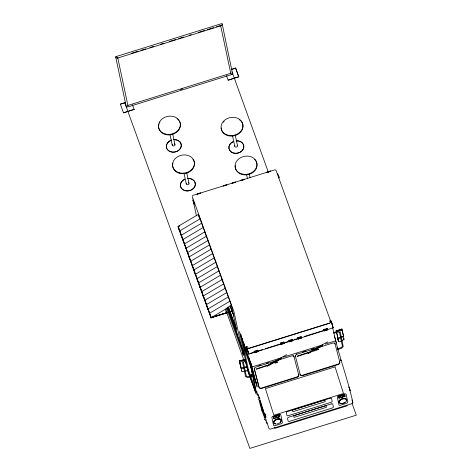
<?xml version="1.0" encoding="UTF-8"?>
<svg xmlns="http://www.w3.org/2000/svg" width="472" height="472" viewBox="0 0 472 472"><rect width="100%" height="100%" fill="white"/><g stroke="black" fill="none" stroke-linecap="round" stroke-linejoin="round"><path stroke-width="0.71" d="M126.301 106.548C126.295 108.247 128.39 106.395 127.882 105.421L117.717 57.602M337.728 350L337.822 349.363M117.752 57.779C117.333 58.794 114.979 57.265 115.994 56.611L221.533 23.653L222.147 23.877L232.649 74.21L128.272 106.825M230.761 72.959L231.239 73.868L232.484 74.275M192.192 196.423L192.812 195.438L274.863 169.814L275.996 170.25L331.202 322.759M332.666 327.568C337.728 353.044 347.386 377.27 352.885 402.575L352.265 403.56L270.214 429.19L269.081 428.753L265.494 418.145A16.88 1.091 72.7 0 0 264.88 415.82M244.75 361.127L243.345 362.561L243.369 362.171L246.366 376.284L247.865 376.744L252.65 375.252L252.844 375.724M281.619 358.496L267.317 366.254L266.957 365.67L286.451 354.726L286.864 355.221M322.24 344.92L322.671 345.675L308.375 353.434L308.009 352.849L327.509 341.905L327.922 342.401M246.815 366.048L247.676 369.977L246.355 370.874L243.434 371.535L241.835 371.305L241.552 370.107M200.034 218.878L179.661 230.926L181.23 235.723L181.23 235.251L201.603 223.209M181.23 235.251L182.8 240.047L182.794 239.581L203.167 227.533M182.811 239.634L184.44 244.449L184.381 243.959L204.754 231.917M184.381 243.959L186.009 248.779L185.944 248.29L206.323 236.242M185.944 248.29L187.52 253.086L187.514 252.614L207.887 240.572M187.514 252.614L189.142 257.429L189.077 256.939L209.456 244.897M189.077 256.939L190.706 261.759L190.647 261.27L211.019 249.222M212.607 253.606L192.234 265.653L195.367 274.775L195.367 274.303L215.739 262.261M193.797 269.978L193.909 270.456L193.797 269.978L214.17 257.93M195.367 274.303L196.989 279.123L196.93 278.633L217.303 266.586M196.93 278.633L198.5 283.424L198.494 282.958L218.872 270.91M201.627 291.613L201.691 292.103L200.063 287.283L220.436 275.241M222.023 279.625L201.65 291.666L203.22 296.463L203.214 295.991L223.592 283.949M228.289 296.929L207.916 308.971L207.916 309.443L204.783 300.322L225.156 288.274M206.347 304.647L206.459 305.124L206.347 304.647L226.719 292.605M207.916 308.971L209.538 313.791L209.48 313.302L229.852 301.254M117.445 58.103L221.209 25.694L221.987 24.898L222.147 23.877M267.193 365.959L278.327 359.758M308.251 353.139L313.202 350.377M314.435 349.693L317.526 347.964M320.624 346.241L322.476 345.209M252.095 376.367L251.995 376.756L251.718 375.683M343.008 340.436L340.247 341.545L338.536 341.598L337.958 338.866L343.48 336.648L344.058 339.38L342.831 339.869M267.034 365.782L256.272 369.269L256.16 368.968L266.887 365.322M308.086 352.962L297.325 356.448L297.218 356.148L307.945 352.501M336.147 330.825L341.828 328.96L343.563 336.206L337.887 338.07L336.147 330.825L336.595 331.981M337.887 338.07L336.43 330.89L341.687 329.397L337.804 330.671M337.858 331.562L342.271 330.117M274.958 362.691L277.654 361.835L277.76 362.136L275.129 363.275M316.016 349.87L318.706 349.014M131.712 53.23L138.013 51.265M140.809 50.386L145.712 48.858M149.913 47.548L153.412 46.457M160.409 44.268L163.908 43.176M169.507 41.424L175.802 39.459M178.605 38.586L183.502 37.052M189.101 35.306L191.201 34.651M198.199 32.462L204.5 30.497M207.297 29.624L213.598 27.653M216.394 26.78L219.893 25.689M125.676 102.542L120.354 104.2L125.646 102.412M231.634 69.307L235.622 68.062L238.785 76.847L228.141 80.169L226.454 75.508M231.658 69.437L235.622 68.062M180.575 89.515L182.682 88.86M238.755 76.718L228.141 80.169M123.487 112.855L134.101 109.404L123.487 112.855L120.33 104.07M200.022 193.461L197.231 194.334L197.078 193.903L200.565 192.818L200.724 193.243M234.938 182.552L232.147 183.425L231.994 183L235.487 181.909L235.64 182.334M241.575 180.481L243.67 179.826M193.255 201.455L193.013 200.388L193.532 200.228L193.75 201.249M277.335 174.056L277.861 173.891L278.887 176.729L279.105 177.749L278.58 177.915L278.362 176.894L278.887 176.729M193.431 201.981L194.257 204.252L194.777 204.087L194.564 203.066L194.039 203.231L193.013 200.388M179.419 225.988C176.445 225.728 179.655 231.132 179.696 231.079M178.056 226.548L179.443 226.117M178.345 226.66L211.202 317.379L232.554 310.912L211.049 317.627L211.108 318.116L209.48 313.302M211.072 317.756L231.422 305.585L198.405 214.376L178.032 226.418L211.072 317.756L232.578 311.042L211.297 317.685L211.202 317.379M330.323 320.441L330.848 320.281L333.214 327.798L327.627 329.539M248.372 348.637L329.727 323.226M331.35 323.279L331.875 323.119L332.093 324.14M246.248 347.84L247.245 350.643L247.77 350.478M254.048 351.298L257.541 350.206L257.694 350.631L254.202 351.723L254.048 351.298L254.42 352.743L257.913 351.652L257.541 350.206M280.238 343.114L283.725 342.029L283.884 342.454L284.097 343.474L280.61 344.566L280.238 343.114L280.61 344.566M288.964 340.389L292.457 339.303L292.611 339.728L292.829 340.749L289.336 341.84L288.964 340.389L289.336 341.84M298.068 339.114L297.696 337.663L301.183 336.571L301.555 338.023L298.068 339.114L297.915 338.689M323.88 329.486L327.373 328.394L327.527 328.819L327.745 329.845L324.252 330.937L323.88 329.486L324.252 330.937M280.392 343.545L283.884 342.454M289.118 340.819L292.611 339.728M301.342 337.002L297.85 338.088L297.696 337.663M324.034 329.91L327.527 328.819M249.835 353.522L253.34 352.425M257.547 351.109L262.462 349.581M265.264 348.702L279.288 344.324M284.197 342.79L288.41 341.474M294.021 339.722L297.525 338.625M304.54 336.436L322.771 330.742M324.099 330.506L325.497 330.07M332.412 325.479L331.604 322.423L247.11 348.814L248.714 354.189L254.302 352.442M255.7 352.006L281.536 343.935M282.935 343.498L289.92 341.321M292.015 340.666L298.298 338.701M301.089 337.828L325.532 330.193M333.663 332.512L337.757 331.232M333.899 333.279L337.911 332.028L339.71 332.465L339.427 332.17L342.43 346.277L341.232 347.587L337.816 348.655M281.808 357.652L253.057 366.632L251.912 366.16L239.392 331.568L247.57 370.06L255.505 391.972L255.594 389.689L248.714 357.333M283.212 357.216L322.482 344.949M325.291 344.07L335.108 341.002L335.716 339.987L334.306 336.099M258.762 365.7L260.851 365.051M266.403 363.316L268.491 362.661M302.599 352.012L306.074 350.926M311.626 349.192L313.709 348.537M317.355 347.882L297.212 354.171A2.218 1.735 -22 0 0 295.537 356.513M318.748 347.445L332.636 343.109A2.218 1.735 -22 0 1 335.185 344.135M247.57 370.06L248.419 369.794L240.844 334.152M252.662 374.272L250.071 361.924L252.526 368.697L257.157 386.969L252.756 374.674L252.662 374.272L253.364 374.048L251.128 363.523M252.903 376.013L248.018 377.535L245.611 376.727L242.531 362.225M337.403 349.622L341.586 348.312L343.244 346.613L340.182 331.727M253.606 377.423L254.308 377.205L256.951 384.497M256.727 386.043L257.429 385.825M256.349 391.707L257.051 391.489M264.155 413.442L264.674 413.277L265.707 416.115L265.925 417.136L265.4 417.301L264.155 413.442L265.181 416.28L265.707 416.115M264.674 413.277L264.892 414.298L264.373 414.463L265.323 417.059M273.601 418.634L273.164 416.752L279.3 415.089L273.247 416.982L273.601 418.634L279.654 416.741L279.217 414.864M338.572 396.327L344.713 394.663L345.062 396.315L339.008 398.203L338.572 396.327L339.008 398.203M338.654 396.551L344.713 394.663M273.518 418.404L274.863 417.986M277.554 417.142L279.654 416.741M340.943 397.341L344.306 396.291M274.515 418.192L279.371 416.67L279.082 415.319L273.53 417.053L273.819 418.404M341.309 397.33L344.778 396.244L344.489 394.887L338.943 396.622L339.226 397.979M347.333 405.743L274.798 428.399L274.32 427.154M313.479 351.262L318.812 349.309M239.363 360.968L245.098 359.263L245.493 360.431L246.785 366.526L241.05 368.225L239.363 360.968L241.05 368.225M240.879 366.832L239.646 361.039L244.874 359.487L242.986 360.278M239.758 362.13L244.856 360.62M221.209 25.694L220.689 25.63M241.251 368.573L247.092 367.245M115.994 56.611L116.726 56.723M127.646 105.167L127.882 105.421L230.761 73.29L220.595 25.47M232.489 73.378L232.755 73.774M252.207 376.668L251.31 374.39L251.641 375.529M251.995 376.756L251.251 375.128M343.504 338.265L344.058 339.38M337.958 338.866L337.403 337.751L338.536 341.598M337.439 348.041L337.268 347.563L337.397 348.236M252.697 374.331L252.608 373.93M264.155 418.469L264.574 419.425M249.428 359.664L249.175 358.903L249.363 359.375M343.563 336.206L341.828 328.96M337.663 336.689L337.468 335.604M340.524 359.87L340.961 360.797L340.813 359.977M278.279 175.484L279.105 177.749M331.096 321.343L331.786 323.255M332.595 326.093L333.214 327.798M329.627 320.801L330.046 321.957M235.652 68.192L238.785 76.847M349.073 387.182L350.248 390.804M349.481 388.639L350.171 390.556M327.745 329.845L327.373 328.394M351.923 399.92L352.885 402.575M232.017 71.791L268.35 172.168M352.053 403.389L356.313 415.159L249.883 448.4L124.59 102.259M345.062 396.315L344.631 394.433M244.366 179.608L244.213 179.183L240.72 180.274L240.873 180.699M301.401 337.598L301.555 338.023M292.829 340.749L292.457 339.303M284.097 343.474L283.725 342.029M257.759 351.227L257.913 351.652M254.266 352.318L254.42 352.743M247.576 346.43L247.995 347.587M194.37 202.954L194.777 204.087M246.744 347.64L248.714 354.189M230.035 305.349L233.982 316.246M230.094 306.098L232.802 313.585M250.331 363.629L245.841 351.144L244.071 343.468M251.812 369.877L244.956 350.773L242.177 338.076M228.525 307.083L236.248 328.418M228.153 306.776L236.625 330.182L231.363 305.413M227.693 307.514L237.658 335.043M227.345 307.237L244.213 354.448M227.156 307.337L243.711 353.062M226.566 308.293L243.369 354.714M264.892 414.298L265.925 417.136M248.419 369.794L255.606 389.654M243.829 360.018L226.513 311.915A16.88 1.091 72.7 0 0 225.834 309.03M247.322 369.653L256.29 394.433L256.343 391.925A16.88 1.091 72.7 0 1 264.538 414.569M132.414 104.743L134.131 109.534M335.61 340.277L336.459 343.026M254.308 377.205L253.364 374.048M246.785 366.526L245.098 359.263M260.231 401.849A9.068 0.59 72.7 0 0 261.305 408.38L262.255 411.377A9.068 0.59 72.7 0 0 264.869 417.348L264.656 416.044M261.777 409.891L262.255 411.377M247.9 350.543L248.449 352.372M251.423 375.606L251.045 374.255L251.263 374.939M247.393 368.779L247.676 369.977M204.783 300.322L204.895 300.8L203.214 295.991M200.063 287.283L200.175 287.761L198.494 282.958M190.647 261.27L192.275 266.084L192.21 265.594M349.003 386.94L349.215 387.96M337.94 339.02L338.2 340.235M249.299 173.932L250.048 177.448M246.555 174.469L247.458 178.693M235.257 135.145L237.505 145.706M232.519 135.688L234.761 146.243M265.152 416.239L265.4 417.301M249.334 359.033L256.343 392.008M246.998 349.581L247.245 350.643M246.585 366.254L246.897 367.682M244.874 359.487L245.287 361.422M241.652 347.899L234 311.915L192.452 197.131L196.429 215.846M242.266 350.779L243.334 355.817M241.115 368.06L241.835 371.305M198.47 214.553L199.084 217.427M194.01 203.19L194.257 204.252M186.741 172.752L188.989 183.313M184.003 173.295L186.245 183.85M172.705 133.965L174.947 144.526M169.961 134.508L172.209 145.069M115.723 57.118L126.331 107.014M258.208 398.999L258.396 400.008M337.793 348.655L337.445 347.292L337.616 348.171M264.804 416.817L264.875 417.354M188.576 182.682A1.398 1.145 -12 0 1 188.009 184.664A1.398 1.145 -12 0 1 186.269 183.401M192.93 159.194A11.033 9.062 -12 0 1 185.272 173.478A11.033 9.062 -12 0 1 172.929 163.147M187.661 178.422A7.546 6.195 -12 0 1 194.836 186.428A7.546 6.195 -12 0 1 182.676 189.514A7.546 6.195 -12 0 1 184.806 179.148M187.679 178.522A7.546 6.195 -12 0 1 194.853 186.523A7.546 6.195 -12 0 1 182.699 189.614A7.546 6.195 -12 0 1 184.829 179.248M174.392 143.807A1.398 1.145 -12 0 1 174.699 145.4A1.398 1.145 -12 0 1 172.758 145.783A1.398 1.145 -12 0 1 172.457 144.19M179.555 121.422A11.033 9.062 -12 0 1 170.522 134.809A11.033 9.062 -12 0 1 158.887 124.36M159.318 123.192A11.033 9.062 -12 0 1 159.919 122.071M177.094 118.673A11.033 9.062 -12 0 1 178.888 120.407M173.619 139.635A7.546 6.195 -12 0 1 180.67 147.901A7.546 6.195 -12 0 1 168.185 150.367A7.546 6.195 -12 0 1 171.69 140.019M173.643 139.736A7.546 6.195 -12 0 1 180.693 148.001A7.546 6.195 -12 0 1 168.203 150.468A7.546 6.195 -12 0 1 171.708 140.119M237.209 145.175A1.398 1.145 -12 0 1 236.348 147.105A1.398 1.145 -12 0 1 234.838 145.647M239.646 119.853A11.033 9.062 -12 0 1 236.531 135.01A11.033 9.062 -12 0 1 221.138 127.93M223.238 122.189A11.033 9.062 -12 0 1 224.159 121.21M236.177 140.815A7.546 6.195 -12 0 1 243.351 148.822A7.546 6.195 -12 0 1 231.191 151.907A7.546 6.195 -12 0 1 233.321 141.541M236.195 140.916A7.546 6.195 -12 0 1 243.369 148.916A7.546 6.195 -12 0 1 231.215 152.008A7.546 6.195 -12 0 1 233.345 141.641M256.644 162.468A11.033 9.062 -12 0 1 247.116 174.776A11.033 9.062 -12 0 1 235.239 165.519M254.656 159.453A11.033 9.062 -12 0 1 256.148 161.383M274.692 423.467A3.611 2.047 -19.9 0 1 275.135 420.493A3.611 2.047 -19.9 0 1 279.819 419.413A3.611 2.047 -19.9 0 1 280.197 422.198M275.955 424.074A4.018 2.277 -19.9 0 1 274.869 420.375A4.018 2.277 -19.9 0 1 281.147 419.962A4.018 2.277 -19.9 0 1 276.928 424.009M273.76 422.924A4.018 2.277 -19.9 0 1 276.857 418.941A4.018 2.277 -19.9 0 1 281.159 420.611M280.887 421.272A4.018 2.277 -19.9 0 1 280.38 421.927M275.831 423.726A4.018 2.277 -19.9 0 1 274.964 423.62M300.009 374.172A2.218 1.735 -22 0 0 302.552 375.199L337.976 364.136A2.218 1.735 -22 0 0 339.657 361.794M254.373 367.983A2.218 1.735 -22 0 0 254.308 368.909L258.951 386.999A2.218 1.735 -22 0 0 261.494 388.019L296.917 376.957A2.218 1.735 -22 0 0 298.599 374.615M295.431 355.156A2.218 1.735 -22 0 0 295.36 356.089L300.18 374.603A2.218 1.735 -22 0 0 302.723 375.623L338.147 364.561A2.218 1.735 -22 0 0 339.828 362.219L335.008 343.704A2.218 1.735 -22 0 0 334.512 342.949M296.51 353.971A2.218 1.735 -22 0 1 297.041 353.746M339.669 402.917A4.018 2.277 -19.9 0 1 342.265 398.516A4.018 2.277 -19.9 0 1 346.3 400.846M294.127 356.956A2.218 1.735 -22 0 0 291.584 355.929L256.16 366.998A2.218 1.735 -22 0 0 254.479 369.34L259.122 387.423A2.218 1.735 -22 0 0 261.671 388.45L297.094 377.382A2.218 1.735 -22 0 0 298.77 375.039L293.956 356.525A2.218 1.735 -22 0 0 293.029 355.528M340.737 403.289A3.611 2.047 -19.9 0 1 341.563 399.43A3.611 2.047 -19.9 0 1 346.3 400.586M344.961 402.309A3.611 2.047 -19.9 0 1 343.297 403.118M342.395 403.324A3.611 2.047 -19.9 0 1 341.522 403.383M262.928 409.661A9.068 0.59 72.7 0 1 263.653 412.115M263.777 412.563A9.068 0.59 72.7 0 1 264.432 415.065M266.975 422.829A15.116 0.979 72.7 0 1 266.049 422.098M265.512 420.871A15.116 0.979 72.7 0 1 264.88 419.283M258.373 398.291A15.116 0.979 72.7 0 1 258.137 397.229M257.889 395.943A15.116 0.979 72.7 0 1 258.278 394.952M259.24 397.011A15.116 0.979 72.7 0 1 259.877 398.598M264.597 415.867A8.933 0.578 72.7 0 1 260.096 401.147M265.128 416.664A8.502 0.549 72.6 0 1 264.886 416.192M264.58 415.496A8.502 0.549 72.6 0 1 260.438 402.215M260.296 401.489A8.502 0.549 72.6 0 1 260.237 400.988M227.044 312.517A15.116 0.979 72.7 0 1 226.548 312.623M226.123 311.797A15.116 0.979 72.7 0 1 225.581 310.57M226.755 184.635L223.262 185.726L223.415 186.151L226.908 185.059L226.755 184.635M270.403 171.006L266.91 172.097L267.063 172.522L270.556 171.43L270.403 171.006M246.526 346.613L246 346.778L247.027 349.616L247.552 349.457L246.526 346.613M257.541 350.79L254.396 351.77L254.573 352.59L257.718 351.605L257.541 350.79M283.731 342.607L280.586 343.592L280.763 344.407L283.902 343.427L283.731 342.607M292.457 339.881L289.318 340.867L289.489 341.681L292.634 340.701L292.457 339.881M301.189 337.156L298.044 338.141L298.221 338.955L301.36 337.976L301.189 337.156M327.373 328.978L324.234 329.957L324.406 330.778L327.55 329.798L327.373 328.978M335.043 366.868L265.411 388.615L273.872 415.242L343.504 393.495L335.043 366.868M330.028 398.25L287.566 411.513A1.481 0.838 -19.9 0 0 286.333 412.776L286.858 415.248A1.481 0.838 -19.9 0 0 288.445 415.637L330.901 402.374A1.481 0.838 -19.9 0 0 332.135 401.111L331.609 398.633A1.481 0.838 -19.9 0 0 330.028 398.25M324.848 399.973L292.528 410.068L292.876 411.72L325.202 401.625L324.848 399.973M279.17 414.381L273.111 416.269A1.481 0.838 -19.9 0 0 271.884 417.537L273.518 425.225A1.481 0.838 -19.9 0 0 275.099 425.608L281.153 423.72A1.481 0.838 -19.9 0 0 282.386 422.452L280.752 414.764A1.481 0.838 -19.9 0 0 279.17 414.381M344.578 393.949L338.524 395.843A1.481 0.838 -19.9 0 0 337.291 397.105L338.925 404.793A1.481 0.838 -19.9 0 0 340.507 405.183L346.56 403.289A1.481 0.838 -19.9 0 0 347.793 402.026L346.159 394.338A1.481 0.838 -19.9 0 0 344.578 393.949M331.232 403.926L288.775 417.189A1.481 0.838 -19.9 0 0 287.542 418.452L288.067 420.93A1.481 0.838 -19.9 0 0 289.649 421.313L332.111 408.05A1.481 0.838 -19.9 0 0 333.344 406.787L332.813 404.309A1.481 0.838 -19.9 0 0 331.232 403.926M326.058 405.649L293.731 415.743L294.085 417.396L326.406 407.301L326.058 405.649M179.525 172.835A11.033 9.062 -12 0 0 194.287 161.914A11.033 9.062 -12 0 0 176.587 157.418A11.033 9.062 -12 0 0 179.525 172.835M165.483 134.048A11.033 9.062 -12 0 0 180.251 123.133A11.033 9.062 -12 0 0 162.545 118.631A11.033 9.062 -12 0 0 165.483 134.048M228.041 135.228A11.033 9.062 -12 0 0 242.803 124.307A11.033 9.062 -12 0 0 225.103 119.811A11.033 9.062 -12 0 0 228.041 135.228M242.077 174.009A11.033 9.062 -12 0 0 256.845 163.094A11.033 9.062 -12 0 0 239.145 158.592A11.033 9.062 -12 0 0 242.077 174.009M341.368 403.643A4.018 2.277 -19.9 0 0 346.696 399.902A4.018 2.277 -19.9 0 0 340.542 399.754A4.018 2.277 -19.9 0 0 341.368 403.643"/></g></svg>
